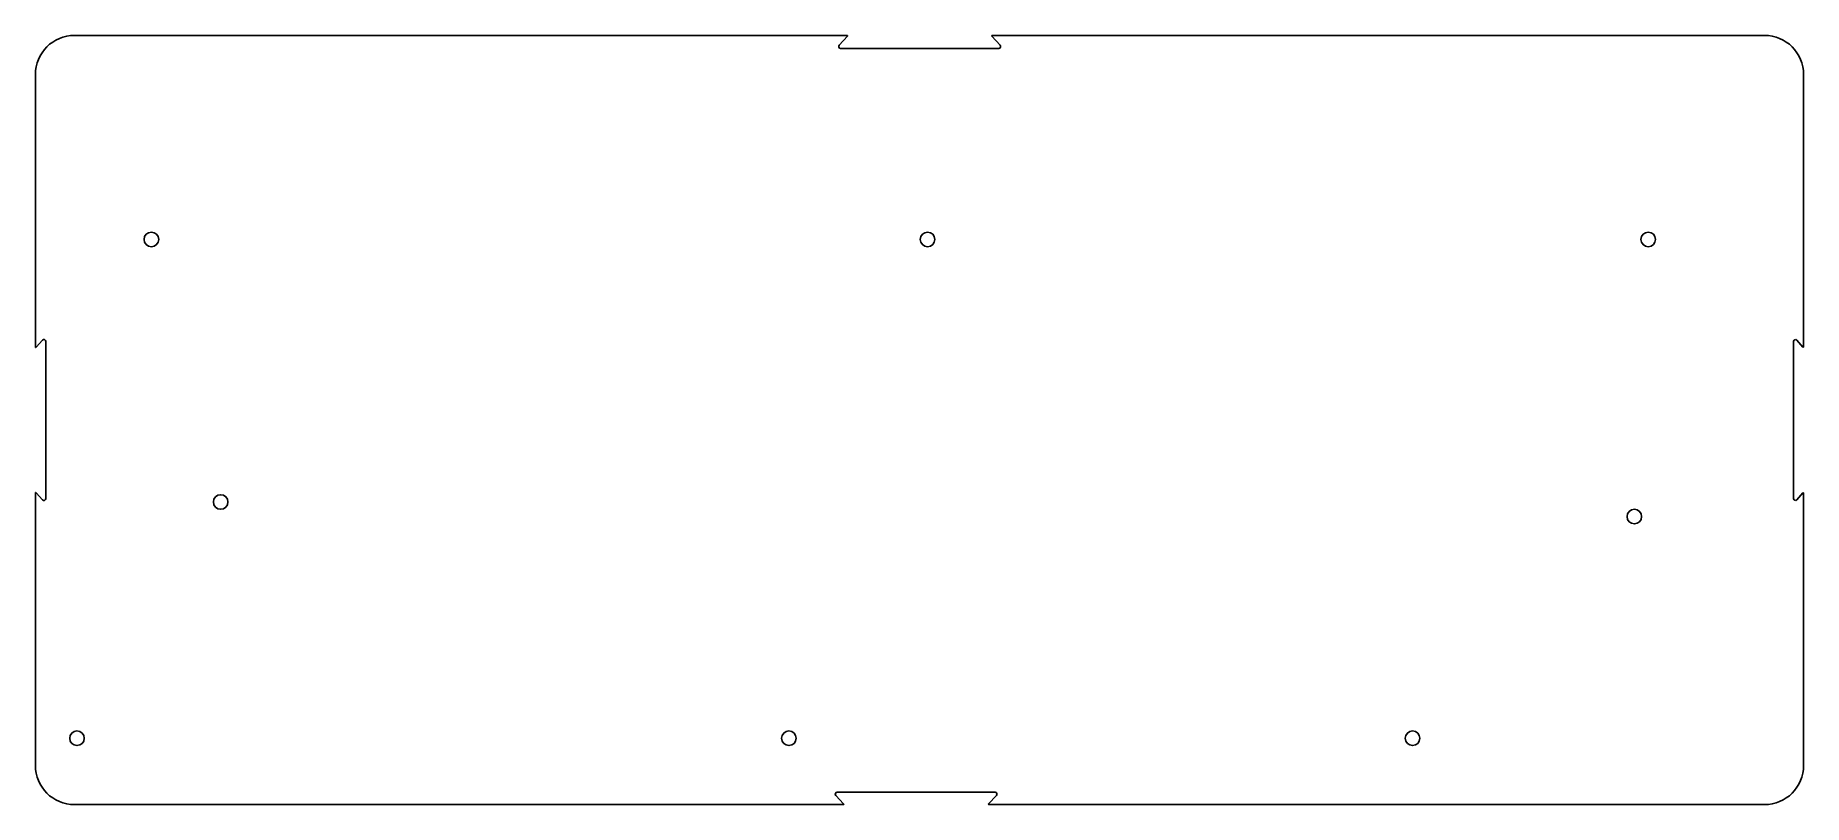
# Model space of a CAD drawing. Extents: x 1 to 304, y -117 to 15.
import ezdxf

# ---------------------------------------------------------------- set-up
doc = ezdxf.new("R2010")
doc.units = 0
doc.layers.add('Part__Feature', color=7, linetype='CONTINUOUS')

msp = doc.modelspace()

# ---------------------------------------------------------------- linework, layer by layer
at = {"layer": 'Part__Feature'}
for p, q in [((139.609, 15.247, -4.06391), (7.2596, 15.247, -4.06391)), ((139.609, 15.247, -6.36391), (7.2596, 15.247, -6.36391)), ((139.609, 15.247, -6.36391), (7.2596, 15.247, -6.36391)), ((7.2596, 15.247, -6.36391), (7.2596, 15.247, -4.06391)), ((139.609, 15.247, -4.06391), (7.2596, 15.247, -4.06391)), ((7.2596, 15.247, -6.36391), (7.2596, 15.247, -4.06391)), ((139.609, 15.247, -6.36391), (139.609, 15.247, -4.06391)), ((139.609, 15.247, -6.36391), (139.609, 15.247, -4.06391)), ((296.81, 15.247, -4.06391), (164.506, 15.247, -4.06391)), ((296.81, 15.247, -6.36391), (164.506, 15.247, -6.36391)), ((296.81, 15.247, -6.36391), (164.506, 15.247, -6.36391)), ((164.506, 15.247, -6.36391), (164.506, 15.247, -4.06391)), ((296.81, 15.247, -4.06391), (164.506, 15.247, -4.06391)), ((164.506, 15.247, -6.36391), (164.506, 15.247, -4.06391)), ((296.81, 15.247, -6.36391), (296.81, 15.247, -4.06391)), ((296.81, 15.247, -6.36391), (296.81, 15.247, -4.06391)), ((138.268, 13.5538, -4.06391), (139.669, 15.1135, -4.06391)), ((138.268, 13.5538, -6.36391), (139.669, 15.1135, -6.36391)), ((138.268, 13.5538, -6.36391), (139.669, 15.1135, -6.36391)), ((138.268, 13.5538, -4.06391), (139.669, 15.1135, -4.06391)), ((138.268, 13.5538, -6.36391), (138.268, 13.5538, -4.06391)), ((138.268, 13.5538, -6.36391), (138.268, 13.5538, -4.06391)), ((165.609, 13.0199, -4.06391), (138.506, 13.0199, -4.06391)), ((165.609, 13.0199, -6.36391), (138.506, 13.0199, -6.36391)), ((165.609, 13.0199, -6.36391), (138.506, 13.0199, -6.36391)), ((138.506, 13.0199, -6.36391), (138.506, 13.0199, -4.06391)), ((165.609, 13.0199, -4.06391), (138.506, 13.0199, -4.06391)), ((138.506, 13.0199, -6.36391), (138.506, 13.0199, -4.06391)), ((139.669, 15.1135, -6.36391), (139.669, 15.1135, -4.06391)), ((139.669, 15.1135, -6.36391), (139.669, 15.1135, -4.06391)), ((164.447, 15.1135, -4.06391), (165.847, 13.5538, -4.06391)), ((164.447, 15.1135, -6.36391), (165.847, 13.5538, -6.36391)), ((164.447, 15.1135, -6.36391), (165.847, 13.5538, -6.36391)), ((164.447, 15.1135, -4.06391), (165.847, 13.5538, -4.06391)), ((164.447, 15.1135, -6.36391), (164.447, 15.1135, -4.06391)), ((164.447, 15.1135, -6.36391), (164.447, 15.1135, -4.06391)), ((165.609, 13.0199, -6.36391), (165.609, 13.0199, -4.06391)), ((165.609, 13.0199, -6.36391), (165.609, 13.0199, -4.06391)), ((165.847, 13.5538, -6.36391), (165.847, 13.5538, -4.06391)), ((165.847, 13.5538, -6.36391), (165.847, 13.5538, -4.06391)), ((0.529597, 8.51695, -4.06391), (0.529597, -38.1564, -4.06391)), ((0.529597, 8.51695, -6.36391), (0.529597, -38.1564, -6.36391)), ((0.529597, 8.51695, -6.36391), (0.529597, 8.51695, -4.06391)), ((0.529597, 8.51695, -6.36391), (0.529597, -38.1564, -6.36391)), ((0.529597, 8.51695, -4.06391), (0.529597, -38.1564, -4.06391)), ((0.529597, 8.51695, -6.36391), (0.529597, 8.51695, -4.06391)), ((303.54, -38.1459, -4.06391), (303.54, 8.51695, -4.06391)), ((303.54, -38.1459, -6.36391), (303.54, 8.51695, -6.36391)), ((303.54, -38.1459, -6.36391), (303.54, 8.51695, -6.36391)), ((303.54, 8.51695, -6.36391), (303.54, 8.51695, -4.06391)), ((303.54, -38.1459, -4.06391), (303.54, 8.51695, -4.06391)), ((303.54, 8.51695, -6.36391), (303.54, 8.51695, -4.06391)), ((19.1596, -19.7388, -4.06391), (19.1596, -19.7388, -6.36391)), ((19.1596, -19.7388, -4.06391), (19.1596, -19.7388, -6.36391)), ((152.16, -19.7388, -4.06391), (152.16, -19.7388, -6.36391)), ((152.16, -19.7388, -4.06391), (152.16, -19.7388, -6.36391)), ((275.66, -19.7388, -4.06391), (275.66, -19.7388, -6.36391)), ((275.66, -19.7388, -4.06391), (275.66, -19.7388, -6.36391)), ((0.529597, -38.1564, -6.36391), (0.529597, -38.1564, -4.06391)), ((0.529597, -38.1564, -6.36391), (0.529597, -38.1564, -4.06391)), ((0.669431, -38.2095, -4.06391), (1.74527, -36.9973, -4.06391)), ((0.669431, -38.2095, -6.36391), (1.74527, -36.9973, -6.36391)), ((0.669431, -38.2095, -6.36391), (1.74527, -36.9973, -6.36391)), ((0.669431, -38.2095, -4.06391), (1.74527, -36.9973, -4.06391)), ((0.669431, -38.2095, -6.36391), (0.669431, -38.2095, -4.06391)), ((0.669431, -38.2095, -6.36391), (0.669431, -38.2095, -4.06391)), ((1.74527, -36.9973, -6.36391), (1.74527, -36.9973, -4.06391)), ((1.74527, -36.9973, -6.36391), (1.74527, -36.9973, -4.06391)), ((2.3046, -37.2097, -4.06391), (2.3046, -64.1564, -4.06391)), ((2.3046, -37.2097, -6.36391), (2.3046, -64.1564, -6.36391)), ((2.3046, -37.2097, -6.36391), (2.3046, -37.2097, -4.06391)), ((2.3046, -37.2097, -6.36391), (2.3046, -64.1564, -6.36391)), ((2.3046, -37.2097, -4.06391), (2.3046, -64.1564, -4.06391)), ((2.3046, -37.2097, -6.36391), (2.3046, -37.2097, -4.06391)), ((301.811, -64.1459, -4.06391), (301.811, -37.2202, -4.06391)), ((301.811, -64.1459, -6.36391), (301.811, -37.2202, -6.36391)), ((301.811, -64.1459, -6.36391), (301.811, -37.2202, -6.36391)), ((301.811, -37.2202, -6.36391), (301.811, -37.2202, -4.06391)), ((301.811, -64.1459, -4.06391), (301.811, -37.2202, -4.06391)), ((301.811, -37.2202, -6.36391), (301.811, -37.2202, -4.06391)), ((302.373, -37.0109, -4.06391), (303.399, -38.1982, -4.06391)), ((302.373, -37.0109, -6.36391), (303.399, -38.1982, -6.36391)), ((302.373, -37.0109, -6.36391), (302.373, -37.0109, -4.06391)), ((302.373, -37.0109, -6.36391), (303.399, -38.1982, -6.36391)), ((302.373, -37.0109, -4.06391), (303.399, -38.1982, -4.06391)), ((302.373, -37.0109, -6.36391), (302.373, -37.0109, -4.06391)), ((303.399, -38.1982, -6.36391), (303.399, -38.1982, -4.06391)), ((303.399, -38.1982, -6.36391), (303.399, -38.1982, -4.06391)), ((303.54, -38.1459, -6.36391), (303.54, -38.1459, -4.06391)), ((303.54, -38.1459, -6.36391), (303.54, -38.1459, -4.06391)), ((0.529597, -63.2097, -4.06391), (0.529597, -109.883, -4.06391)), ((0.529597, -63.2097, -6.36391), (0.529597, -109.883, -6.36391)), ((0.529597, -63.2097, -6.36391), (0.529597, -63.2097, -4.06391)), ((0.529597, -63.2097, -6.36391), (0.529597, -109.883, -6.36391)), ((0.529597, -63.2097, -4.06391), (0.529597, -109.883, -4.06391)), ((0.529597, -63.2097, -6.36391), (0.529597, -63.2097, -4.06391)), ((1.74527, -64.3688, -4.06391), (0.669431, -63.1566, -4.06391)), ((1.74527, -64.3688, -6.36391), (0.669431, -63.1566, -6.36391)), ((1.74527, -64.3688, -6.36391), (0.669431, -63.1566, -6.36391)), ((0.669431, -63.1566, -6.36391), (0.669431, -63.1566, -4.06391)), ((1.74527, -64.3688, -4.06391), (0.669431, -63.1566, -4.06391)), ((0.669431, -63.1566, -6.36391), (0.669431, -63.1566, -4.06391)), ((303.399, -63.1679, -4.06391), (302.373, -64.3552, -4.06391)), ((303.399, -63.1679, -6.36391), (302.373, -64.3552, -6.36391)), ((303.399, -63.1679, -6.36391), (302.373, -64.3552, -6.36391)), ((303.399, -63.1679, -4.06391), (302.373, -64.3552, -4.06391)), ((303.399, -63.1679, -6.36391), (303.399, -63.1679, -4.06391)), ((303.399, -63.1679, -6.36391), (303.399, -63.1679, -4.06391)), ((303.54, -109.883, -4.06391), (303.54, -63.2202, -4.06391)), ((303.54, -109.883, -6.36391), (303.54, -63.2202, -6.36391)), ((303.54, -109.883, -6.36391), (303.54, -63.2202, -6.36391)), ((303.54, -63.2202, -6.36391), (303.54, -63.2202, -4.06391)), ((303.54, -109.883, -4.06391), (303.54, -63.2202, -4.06391)), ((303.54, -63.2202, -6.36391), (303.54, -63.2202, -4.06391)), ((1.74527, -64.3688, -6.36391), (1.74527, -64.3688, -4.06391)), ((1.74527, -64.3688, -6.36391), (1.74527, -64.3688, -4.06391)), ((2.3046, -64.1564, -6.36391), (2.3046, -64.1564, -4.06391)), ((2.3046, -64.1564, -6.36391), (2.3046, -64.1564, -4.06391)), ((31.0346, -64.733, -4.06391), (31.0346, -64.733, -6.36391)), ((31.0346, -64.733, -4.06391), (31.0346, -64.733, -6.36391)), ((301.811, -64.1459, -6.36391), (301.811, -64.1459, -4.06391)), ((301.811, -64.1459, -6.36391), (301.811, -64.1459, -4.06391)), ((302.373, -64.3552, -6.36391), (302.373, -64.3552, -4.06391)), ((302.373, -64.3552, -6.36391), (302.373, -64.3552, -4.06391)), ((273.285, -67.233, -4.06391), (273.285, -67.233, -6.36391)), ((273.285, -67.233, -4.06391), (273.285, -67.233, -6.36391)), ((6.4096, -105.233, -4.06391), (6.4096, -105.233, -6.36391)), ((6.4096, -105.233, -4.06391), (6.4096, -105.233, -6.36391)), ((128.41, -105.233, -4.06391), (128.41, -105.233, -6.36391)), ((128.41, -105.233, -4.06391), (128.41, -105.233, -6.36391)), ((235.283, -105.233, -4.06391), (235.283, -105.233, -6.36391)), ((235.283, -105.233, -4.06391), (235.283, -105.233, -6.36391)), ((0.529597, -109.883, -6.36391), (0.529597, -109.883, -4.06391)), ((0.529597, -109.883, -6.36391), (0.529597, -109.883, -4.06391)), ((303.54, -109.883, -6.36391), (303.54, -109.883, -4.06391)), ((303.54, -109.883, -6.36391), (303.54, -109.883, -4.06391)), ((139.04, -116.478, -4.06391), (137.673, -115.025, -4.06391)), ((139.04, -116.478, -6.36391), (137.673, -115.025, -6.36391)), ((139.04, -116.478, -6.36391), (137.673, -115.025, -6.36391)), ((137.673, -115.025, -6.36391), (137.673, -115.025, -4.06391)), ((139.04, -116.478, -4.06391), (137.673, -115.025, -4.06391)), ((137.673, -115.025, -6.36391), (137.673, -115.025, -4.06391)), ((137.906, -114.486, -4.06391), (164.981, -114.486, -4.06391)), ((137.906, -114.486, -6.36391), (164.981, -114.486, -6.36391)), ((137.906, -114.486, -6.36391), (137.906, -114.486, -4.06391)), ((137.906, -114.486, -6.36391), (164.981, -114.486, -6.36391)), ((137.906, -114.486, -4.06391), (164.981, -114.486, -4.06391)), ((137.906, -114.486, -6.36391), (137.906, -114.486, -4.06391)), ((165.214, -115.025, -4.06391), (163.848, -116.478, -4.06391)), ((165.214, -115.025, -6.36391), (163.848, -116.478, -6.36391)), ((165.214, -115.025, -6.36391), (163.848, -116.478, -6.36391)), ((165.214, -115.025, -4.06391), (163.848, -116.478, -4.06391)), ((164.981, -114.486, -6.36391), (164.981, -114.486, -4.06391)), ((164.981, -114.486, -6.36391), (164.981, -114.486, -4.06391)), ((165.214, -115.025, -6.36391), (165.214, -115.025, -4.06391)), ((165.214, -115.025, -6.36391), (165.214, -115.025, -4.06391)), ((7.2596, -116.613, -4.06391), (138.981, -116.613, -4.06391)), ((7.2596, -116.613, -6.36391), (138.981, -116.613, -6.36391)), ((7.2596, -116.613, -6.36391), (7.2596, -116.613, -4.06391)), ((7.2596, -116.613, -6.36391), (138.981, -116.613, -6.36391)), ((7.2596, -116.613, -4.06391), (138.981, -116.613, -4.06391)), ((7.2596, -116.613, -6.36391), (7.2596, -116.613, -4.06391)), ((138.981, -116.613, -6.36391), (138.981, -116.613, -4.06391)), ((138.981, -116.613, -6.36391), (138.981, -116.613, -4.06391)), ((139.04, -116.478, -6.36391), (139.04, -116.478, -4.06391)), ((139.04, -116.478, -6.36391), (139.04, -116.478, -4.06391)), ((163.848, -116.478, -6.36391), (163.848, -116.478, -4.06391)), ((163.848, -116.478, -6.36391), (163.848, -116.478, -4.06391)), ((163.906, -116.613, -4.06391), (296.81, -116.613, -4.06391)), ((163.906, -116.613, -6.36391), (296.81, -116.613, -6.36391)), ((163.906, -116.613, -6.36391), (163.906, -116.613, -4.06391)), ((163.906, -116.613, -6.36391), (296.81, -116.613, -6.36391)), ((163.906, -116.613, -4.06391), (296.81, -116.613, -4.06391)), ((163.906, -116.613, -6.36391), (163.906, -116.613, -4.06391)), ((296.81, -116.613, -6.36391), (296.81, -116.613, -4.06391)), ((296.81, -116.613, -6.36391), (296.81, -116.613, -4.06391))]:
    msp.add_line(p, q, dxfattribs=at)
for centre in [(20.4096, -19.7388), (20.4096, -19.7388), (20.4096, -19.7388), (20.4096, -19.7388), (153.41, -19.7388), (153.41, -19.7388), (153.41, -19.7388), (153.41, -19.7388), (276.91, -19.7388), (276.91, -19.7388), (276.91, -19.7388), (276.91, -19.7388), (32.2846, -64.733), (32.2846, -64.733), (32.2846, -64.733), (32.2846, -64.733), (274.535, -67.233), (274.535, -67.233), (274.535, -67.233), (274.535, -67.233), (7.6596, -105.233), (7.6596, -105.233), (7.6596, -105.233), (7.6596, -105.233), (129.66, -105.233), (129.66, -105.233), (129.66, -105.233), (129.66, -105.233), (236.533, -105.233), (236.533, -105.233), (236.533, -105.233), (236.533, -105.233)]:
    msp.add_circle(centre, 1.25, dxfattribs=at)
for centre, radius, start, end in [((7.2596, 8.51695, -4.06391), 6.73, 90, 180), ((7.2596, 8.51695, -6.36391), 6.73, 90, 180), ((7.2596, 8.51695, -6.36391), 6.73, 90, 180), ((7.2596, 8.51695, -4.06391), 6.73, 90, 180), ((139.609, 15.167, -4.06391), 0.08, -41.9259, 90), ((139.609, 15.167, -6.36391), 0.08, -41.9259, 90), ((139.609, 15.167, -6.36391), 0.08, -41.9259, 90), ((139.609, 15.167, -4.06391), 0.08, -41.9259, 90), ((164.506, 15.167, -4.06391), 0.08, 90, -138.074), ((164.506, 15.167, -6.36391), 0.08, 90, -138.074), ((164.506, 15.167, -6.36391), 0.08, 90, -138.074), ((164.506, 15.167, -4.06391), 0.08, 90, -138.074), ((296.81, 8.51695, -4.06391), 6.73, 0, 90), ((296.81, 8.51695, -6.36391), 6.73, 0, 90), ((296.81, 8.51695, -6.36391), 6.73, 0, 90), ((296.81, 8.51695, -4.06391), 6.73, 0, 90), ((138.506, 13.3399, -4.06391), 0.32, 138.074, -90), ((138.506, 13.3399, -6.36391), 0.32, 138.074, -90), ((138.506, 13.3399, -4.06391), 0.32, 138.074, -90), ((138.506, 13.3399, -6.36391), 0.32, 138.074, -90), ((165.609, 13.3399, -4.06391), 0.32, -90, 41.9259), ((165.609, 13.3399, -6.36391), 0.32, -90, 41.9259), ((165.609, 13.3399, -4.06391), 0.32, -90, 41.9259), ((165.609, 13.3399, -6.36391), 0.32, -90, 41.9259), ((0.609597, -38.1564, -4.06391), 0.08, 180, -41.5892), ((0.609597, -38.1564, -6.36391), 0.08, 180, -41.5892), ((0.609597, -38.1564, -6.36391), 0.08, 180, -41.5892), ((0.609597, -38.1564, -4.06391), 0.08, 180, -41.5892), ((1.9846, -37.2097, -4.06391), 0.32, 0, 138.411), ((1.9846, -37.2097, -6.36391), 0.32, 0, 138.411), ((1.9846, -37.2097, -4.06391), 0.32, 0, 138.411), ((1.9846, -37.2097, -6.36391), 0.32, 0, 138.411), ((302.131, -37.2202, -4.06391), 0.32, 40.8433, 180), ((302.131, -37.2202, -6.36391), 0.32, 40.8433, 180), ((302.131, -37.2202, -4.06391), 0.32, 40.8433, 180), ((302.131, -37.2202, -6.36391), 0.32, 40.8433, 180), ((303.46, -38.1459, -4.06391), 0.08, -139.157, 0), ((303.46, -38.1459, -6.36391), 0.08, -139.157, 0), ((303.46, -38.1459, -6.36391), 0.08, -139.157, 0), ((303.46, -38.1459, -4.06391), 0.08, -139.157, 0), ((0.609597, -63.2097, -4.06391), 0.08, 41.5892, -180), ((0.609597, -63.2097, -6.36391), 0.08, 41.5892, -180), ((0.609597, -63.2097, -6.36391), 0.08, 41.5892, -180), ((0.609597, -63.2097, -4.06391), 0.08, 41.5892, -180), ((303.46, -63.2202, -4.06391), 0.08, 0, 139.157), ((303.46, -63.2202, -6.36391), 0.08, 0, 139.157), ((303.46, -63.2202, -6.36391), 0.08, 0, 139.157), ((303.46, -63.2202, -4.06391), 0.08, 0, 139.157), ((1.9846, -64.1564, -4.06391), 0.32, -138.411, 0), ((1.9846, -64.1564, -6.36391), 0.32, -138.411, 0), ((1.9846, -64.1564, -4.06391), 0.32, -138.411, 0), ((1.9846, -64.1564, -6.36391), 0.32, -138.411, 0), ((302.131, -64.1459, -4.06391), 0.32, 180, -40.8433), ((302.131, -64.1459, -6.36391), 0.32, 180, -40.8433), ((302.131, -64.1459, -4.06391), 0.32, 180, -40.8433), ((302.131, -64.1459, -6.36391), 0.32, 180, -40.8433), ((7.2596, -109.883, -4.06391), 6.73, 180, -90), ((7.2596, -109.883, -6.36391), 6.73, 180, -90), ((7.2596, -109.883, -6.36391), 6.73, 180, -90), ((7.2596, -109.883, -4.06391), 6.73, 180, -90), ((296.81, -109.883, -4.06391), 6.73, -90, 0), ((296.81, -109.883, -6.36391), 6.73, -90, 0), ((296.81, -109.883, -6.36391), 6.73, -90, 0), ((296.81, -109.883, -4.06391), 6.73, -90, 0), ((137.906, -114.806, -4.06391), 0.32, 90, -136.762), ((137.906, -114.806, -6.36391), 0.32, 90, -136.762), ((137.906, -114.806, -4.06391), 0.32, 90, -136.762), ((137.906, -114.806, -6.36391), 0.32, 90, -136.762), ((164.981, -114.806, -4.06391), 0.32, -43.2375, 90), ((164.981, -114.806, -6.36391), 0.32, -43.2375, 90), ((164.981, -114.806, -4.06391), 0.32, -43.2375, 90), ((164.981, -114.806, -6.36391), 0.32, -43.2375, 90), ((138.981, -116.533, -4.06391), 0.08, -90, 43.2375), ((138.981, -116.533, -6.36391), 0.08, -90, 43.2375), ((138.981, -116.533, -6.36391), 0.08, -90, 43.2375), ((138.981, -116.533, -4.06391), 0.08, -90, 43.2375), ((163.906, -116.533, -4.06391), 0.08, 136.762, -90), ((163.906, -116.533, -6.36391), 0.08, 136.762, -90), ((163.906, -116.533, -6.36391), 0.08, 136.762, -90), ((163.906, -116.533, -4.06391), 0.08, 136.762, -90)]:
    msp.add_arc(centre, radius, start, end, dxfattribs=at)

doc.saveas('drawing.dxf')
